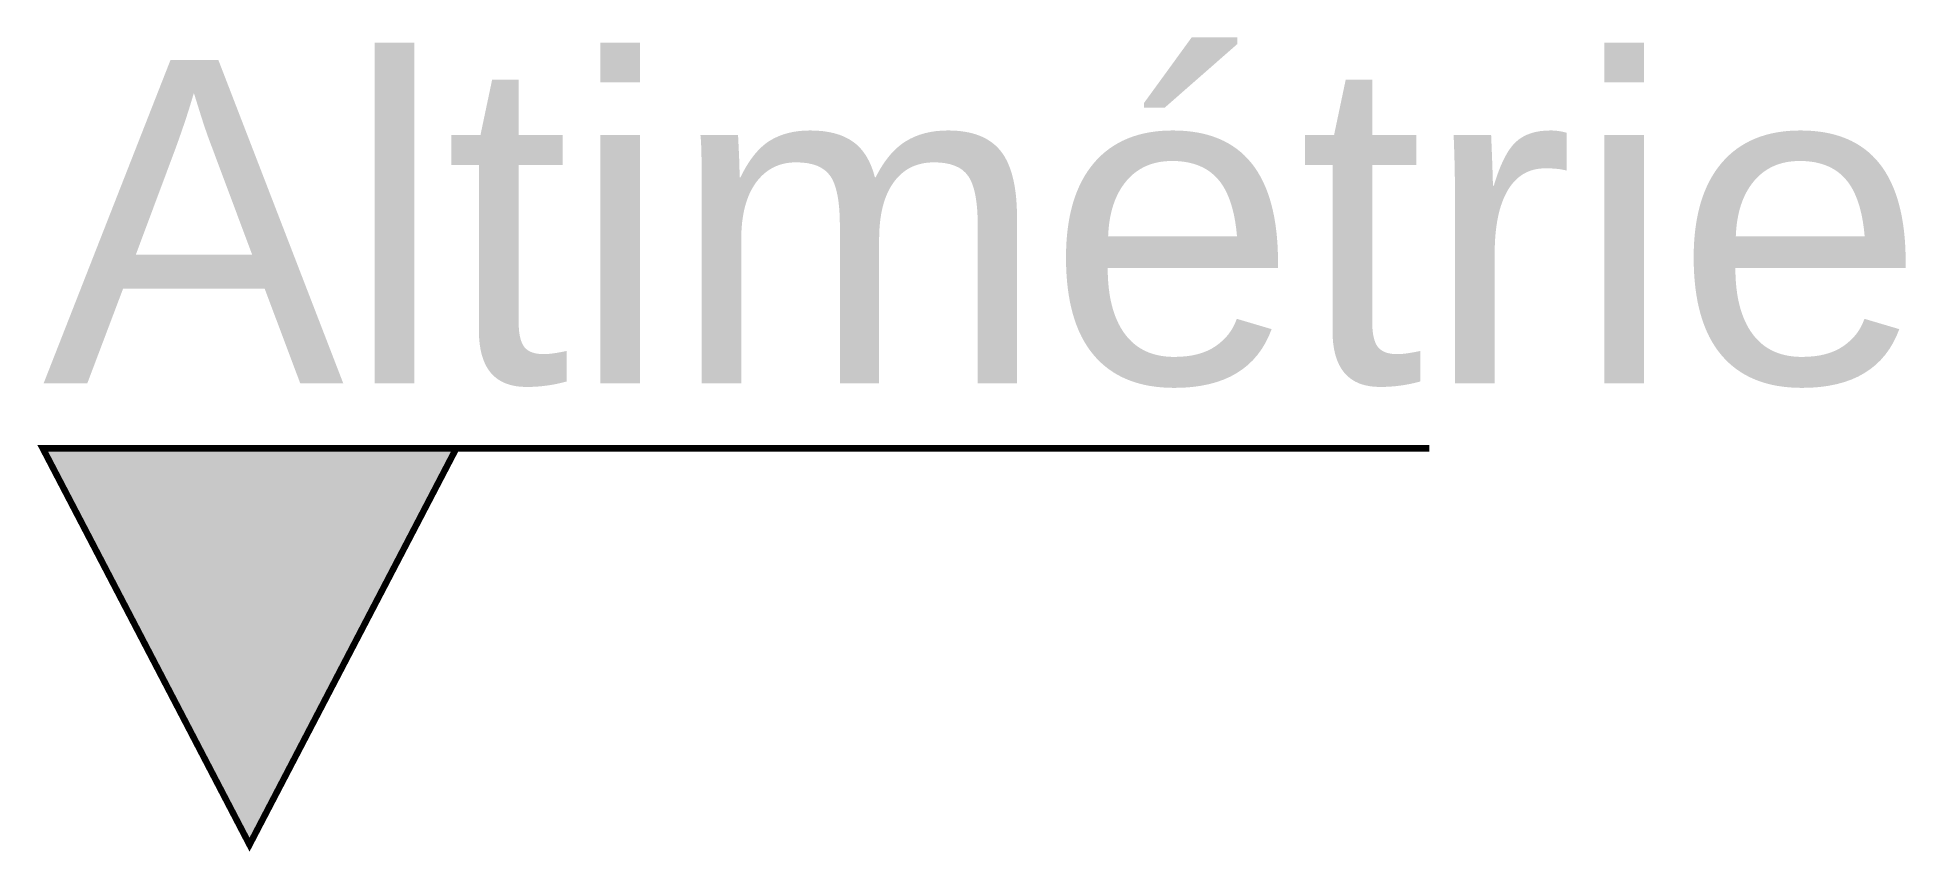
# Model space of a CAD drawing. Header units: metres. Extents: x -0.16 to 1.28, y -0.01 to 0.62.
import ezdxf

# ---------------------------------------------------------------- set-up
doc = ezdxf.new("R2010")
doc.units = ezdxf.units.M
doc.styles.add('ARIAL', font='arial.ttf')

# ---------------------------------------------------------------- blocks, each defined once
blk = doc.blocks.new('*U4')
at = {"transparency": 33554477}
h = blk.add_hatch(color=0, dxfattribs=at)
h.dxf.hatch_style = 1
h.paths.add_polyline_path([(-0.1598, 0.3065), (0, 0), (0.1598, 0.3065)])
at = {"color": 0, "const_width": 0.005}
blk.add_lwpolyline([(-0.1598, 0.3065), (0, 0), (0.1598, 0.3065)], close=True, dxfattribs=at)
blk.add_lwpolyline([(0.1598, 0.3065), (0.9119, 0.3065)], dxfattribs=at)
at = {"color": 0, "style": 'ARIAL'}
blk.add_attdef('ALTIMETRIE', (-0.1598, 0.3568), '', height=0.25, dxfattribs=at)

msp = doc.modelspace()

# ---------------------------------------------------------------- block references
msp.add_blockref('*U4', (0, 0)).add_auto_attribs({'ALTIMETRIE': 'Altimétrie'})

doc.saveas('drawing.dxf')
